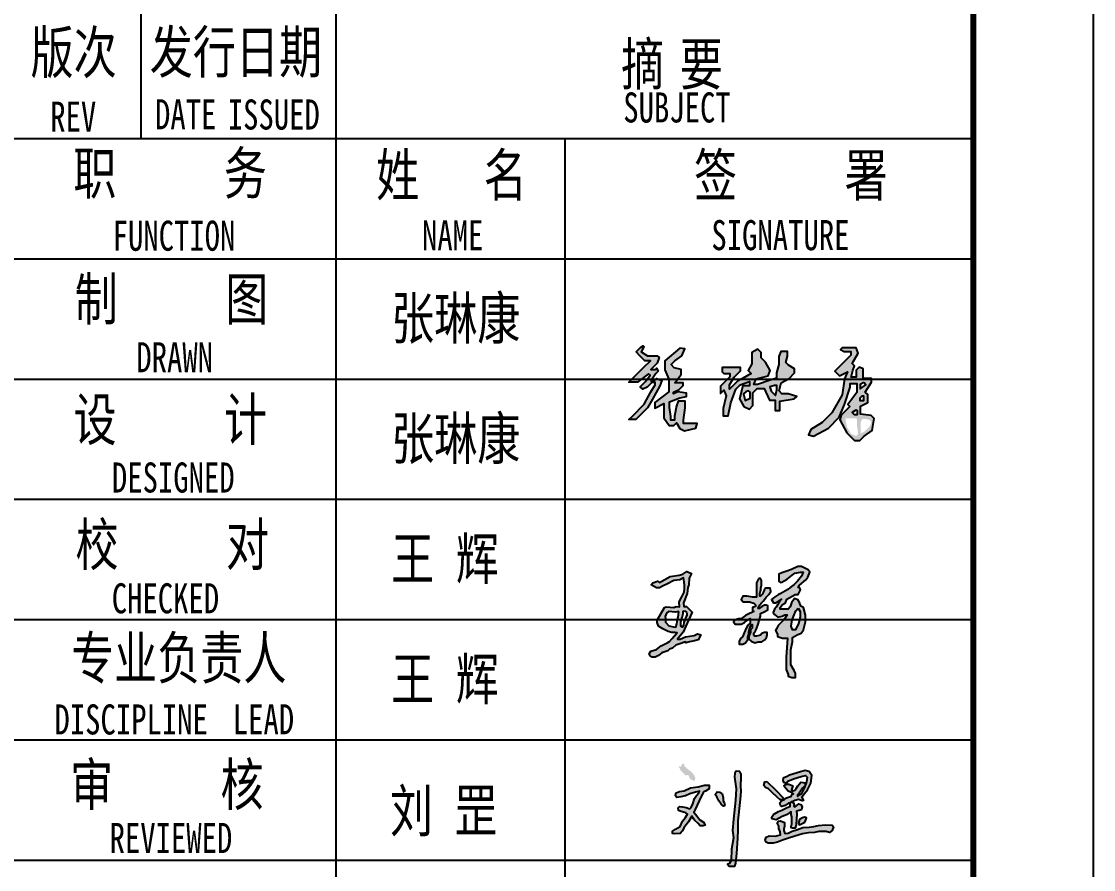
# Model space of a CAD drawing. Extents: x -534 to 560, y 572 to 1344.
# Drawn here: x 443.7 to 559.6, y 766 to 857.7 of the extents above; entities that cross this region are included whole.
import ezdxf

# ---------------------------------------------------------------- set-up
doc = ezdxf.new("R2010")
doc.units = 0
doc.header["$LTSCALE"] = 1000
doc.layers.get('0').update_dxf_attribs({"linetype": 'CONTINUOUS'})
doc.layers.add('TK', color=7, linetype='CONTINUOUS')
doc.layers.add('外轮廓线', color=2, linetype='CONTINUOUS')
doc.styles.add('-宋体', font='', dxfattribs={"width": 0.75})
doc.styles.get('-宋体').set_extended_font_data('SimSun')

# ---------------------------------------------------------------- blocks, each defined once
blk = doc.blocks.new('BFGGFHBDRSGS')
for points in [[(381803.1, -196557), (381811.5, -196548.7), (381855.5, -196504.6), (381871.8, -196459.6), (381856.2, -196444), (381775.5, -196444), (381723.1, -196410.9), (381743, -196376.4), (381748.7, -196370.7), (381739.7, -196361.6), (381718.3, -196374.1), (381680.1, -196412.3), (381713.5, -196445.8), (381753.8, -196486), (381799.3, -196486), (381745.9, -196539.4), (381665.4, -196620), (381621, -196664.3), (381649.8, -196664.3), (381690.9, -196664.3), (381783.2, -196593.8), (381797.9, -196604.5), (381758.4, -196658.9), (381715.4, -196701.8), (381736, -196722.4), (381771.9, -196704.4), (381809.9, -196666.4), (381837.8, -196666.4), (381837.8, -196686.3), (381802.8, -196744.4), (381748.1, -196847.5), (381650.2, -196945.4), (381621, -196974.6), (381678.4, -196974.6), (381774.9, -196878.1), (381816.9, -196805.2), (381877.3, -196693.4), (381894.8, -196650.7), (381850, -196632.6), (381835.6, -196647), (381805.6, -196658.2), (381805.6, -196650.7), (381823, -196623.8), (381844.8, -196590.7), (381863.5, -196572), (381850.9, -196547.3), (381841.1, -196557)], [(382055.7, -196599), (382055.7, -196558.6), (381997.5, -196542.9), (381971.4, -196516.8), (382003.4, -196484.7), (382060.6, -196443.4), (382084.8, -196386.2), (382045, -196379.3), (381919.9, -196486.6), (381919.9, -196561.4), (381951.5, -196639.2), (381951.5, -196742.6), (381835.3, -196831.2), (381835.3, -196879.5), (381911, -196840.1), (381911, -196959.6), (381956.1, -197022.6), (381994.7, -197022.6), (382015.4, -197001.9), (382042.8, -197048.3), (382083.3, -197067.9), (382176.8, -197046.2), (382188.8, -197007.9), (382118.9, -197007.9), (382073.5, -197007.9), (382073.5, -196978.3), (382088.2, -196877.8), (382088.2, -196821.7), (382031.2, -196821.7), (382017.4, -196859.1), (382000.5, -196946.7), (382000.5, -196979.2), (381968, -196979.2), (381968, -196947.8), (381957.3, -196872.9), (381957.3, -196825.6), (382043.8, -196793.2), (382100.2, -196781.3), (382100.2, -196753.7), (382026.3, -196742.9), (381991.7, -196761.6), (381991.7, -196745.8), (382038.9, -196723.3), (382071, -196691.2), (382071, -196668), (382028.1, -196668), (382002.4, -196668)], [(382071, -196691.2), (382071, -196668), (382028.1, -196668), (382002.4, -196668), (382055.7, -196599), (382055.7, -196558.6), (381997.5, -196542.9), (381971.4, -196516.8), (382003.4, -196484.7), (382060.6, -196443.4), (382084.8, -196386.2), (382045, -196379.3), (381919.9, -196486.6), (381919.9, -196561.4), (381951.5, -196639.2), (381951.5, -196742.6), (381911.9, -196772.7), (382100.2, -196772.7), (382100.2, -196753.7), (382026.3, -196742.9), (381991.7, -196761.6), (381991.7, -196745.8), (382038.9, -196723.3)], [(382088.2, -196877.8), (382088.2, -196821.7), (382031.2, -196821.7), (382017.4, -196859.1), (382000.5, -196946.7), (382000.5, -196979.2), (381968, -196979.2), (381968, -196947.8), (381957.3, -196872.9), (381957.3, -196825.6), (382043.8, -196793.2), (382100.2, -196781.3), (382100.2, -196772.7), (381911.9, -196772.7), (381835.3, -196831.2), (381835.3, -196879.5), (381911, -196840.1), (381911, -196959.6), (381956.1, -197022.6), (381994.7, -197022.6), (382015.4, -197001.9), (382042.8, -197048.3), (382083.3, -197067.9), (382176.8, -197046.2), (382188.8, -197007.9), (382118.9, -197007.9), (382073.5, -197007.9), (382073.5, -196978.3)]]:
    blk.add_hatch(color=1).paths.add_polyline_path(points)
h = blk.add_hatch(color=1)
h.paths.add_polyline_path([(382643.5, -196511.7), (382612.9, -196567.1), (382637.9, -196592.1), (382584.1, -196621.2), (382524.3, -196654.4), (382457.8, -196720.9), (382457.8, -196686.3), (382495.2, -196622.5), (382549.2, -196568.5), (382549.2, -196540.8), (382486.9, -196540.8), (382395.5, -196540.8), (382395.5, -196576.8), (382410.5, -196592.1), (382460.5, -196592.1), (382460.5, -196618.3), (382382.2, -196696.7), (382382.2, -196740.2), (382382.2, -196756.9), (382409.5, -196729.5), (382428.6, -196776.3), (382405, -196882.9), (382405, -196943.9), (382445.2, -196943.9), (382467.6, -196835.8), (382510.5, -196720.9), (382546.4, -196685), (382622.7, -196657.2), (382622.7, -196694.5), (382567.2, -196694.5), (382540.8, -196801.2), (382577, -196866.3), (382622.7, -196887.1), (382651.8, -196857.9), (382651.8, -196751.4), (382686.4, -196716.7), (382744.7, -196716.7), (382790.4, -196813.7), (382837.6, -196813.7), (382837.6, -196898.2), (382876.5, -196898.2), (382876.5, -196820.5), (382995.4, -196802.6), (383015.5, -196782.5), (382945.8, -196759.7), (382891.5, -196759.7), (382868.7, -196736.8), (382886, -196669.7), (382952.5, -196632.3), (382998.2, -196586.6), (382998.2, -196552), (382947, -196521.4), (382924.2, -196498.6), (382940.3, -196448), (382940.3, -196409.3), (382883.2, -196409.3), (382867.9, -196449.4), (382867.9, -196517.2), (382848.6, -196585.1), (382848.6, -196629.5), (382795.9, -196647.4), (382690.7, -196683.5), (382660.1, -196683.5), (382678.2, -196636.4), (382778.1, -196610), (382795.9, -196565.8), (382757.3, -196497.9), (382719.9, -196460.5), (382719.9, -196416.1), (382693.5, -196389.8), (382643.5, -196416.1)])
h.paths.add_polyline_path([(382615.5, -196734.1), (382627.6, -196746.2), (382627.6, -196797.4), (382588, -196814.5), (382573.2, -196761.2), (382594.2, -196740.2)], flags=16)
h.paths.add_polyline_path([(382791.6, -196701.9), (382830.5, -196691.2), (382851.7, -196691.2), (382851.7, -196727.2), (382838.6, -196773.1), (382803.2, -196737.7)], flags=16)
h = blk.add_hatch(color=1)
h.paths.add_polyline_path([(383477.6, -196508.3), (383525.4, -196421.9), (383510.4, -196377.9), (383469.6, -196377.9), (383393.3, -196377.9), (383378.9, -196392.3), (383409.2, -196408.8), (383464.4, -196408.8), (383464.4, -196439.4), (383379.5, -196524.3), (383332.9, -196570.9), (383371.8, -196609.8), (383436.8, -196577), (383412.3, -196636.7), (383392.4, -196768.2), (383308.4, -196918.2), (383227.2, -196999.3), (383133.6, -197057.5), (383114.6, -197101.9), (383155.4, -197113.6), (383279.9, -197045), (383369.9, -196955), (383411.7, -196849.9), (383460.1, -196705.3), (383460.1, -196673.1), (383516.8, -196673.1), (383516.8, -196749.2), (383440.8, -196848.9), (383458, -196866), (383386.1, -196937.9), (383373.1, -196977.6), (383432.2, -197084.8), (383495.5, -197148), (383522.4, -197148), (383541.7, -197148), (383576, -197113.7), (383642.5, -197064.3), (383659.7, -196964.7), (383634.4, -196939.4), (383544.7, -196928.1), (383544.7, -196861.8), (383607, -196832.8), (383607, -196766.3), (383586.1, -196745.5), (383637, -196663.3), (383637, -196632.2), (383592.9, -196632.2), (383567.1, -196632.2), (383567.1, -196552.8), (383534, -196538.9), (383509.8, -196563.1), (383509.8, -196622.6), (383467.5, -196622.6), (383483.4, -196566.8), (383497.5, -196528.2), (383487.8, -196518.5)])
h.paths.add_polyline_path([(383544.4, -196681.7), (383572.9, -196665.8), (383589.5, -196685.4), (383544.4, -196717.6)], flags=16)
h.paths.add_polyline_path([(383558.5, -196780.7), (383575.1, -196780.7), (383575.1, -196815.3), (383541.7, -196815.3), (383541.7, -196797.5)], flags=16)
h.paths.add_polyline_path([(383508.2, -196895.5), (383521.4, -196901.3), (383521.4, -196932.9), (383493.4, -196932.9), (383475.4, -196914.9)], flags=16)
h.paths.add_polyline_path([(383512.2, -196964.5), (383517.8, -196984), (383517.8, -197028.1), (383526.8, -197095.1), (383510.7, -197111.2), (383467.5, -197093.5), (383431.6, -197032.2), (383420.9, -196964.5)], flags=16)
h.paths.add_polyline_path([(383560.7, -196970.3), (383583, -196969.1), (383618.4, -196975.3), (383635.8, -196992.7), (383623, -197031.8), (383583, -197071.7), (383548.4, -197090), (383548.4, -197039.3), (383548.4, -196996.3)], flags=16)
at = {"layer": 'TK', "lineweight": 25}
h = blk.add_hatch(color=4, dxfattribs=at)
h.paths.add_polyline_path([(381820.3, -198332.3), (381859.1, -198318.1), (381875.9, -198328.4), (381963.8, -198279.3), (382037.6, -198268.9), (382068.6, -198259.9), (382100.9, -198237.9), (382141, -198253.4), (382120.3, -198293.5), (382119, -198349.1), (382111.3, -198371), (382106.1, -198420.1), (382075.1, -198497.7), (382077.7, -198527.4), (382099.6, -198530), (382146.2, -198575.2), (382106.1, -198667), (382071.2, -198743.2), (382025.9, -198801.4), (382046.6, -198800.1), (382090.6, -198780.7), (382128.1, -198776.8), (382164.3, -198770.4), (382191.5, -198754.9), (382217.3, -198765.2), (382195.6, -198806.3), (382167, -198813.4), (382125.3, -198821.6), (382094.7, -198831.8), (382091.7, -198822.6), (382036.8, -198842.1), (382009.4, -198850.7), (381982, -198875.2), (381957.6, -198883.8), (381943.2, -198896.7), (381894.2, -198914), (381865.4, -198937), (381838.1, -198950), (381813.6, -198950), (381796.3, -198939.9), (381787.7, -198921.2), (381803.5, -198901.1), (381851, -198885.2), (381888.5, -198855), (381910.1, -198845), (381944.6, -198829.1), (381957.6, -198819.1), (381979.2, -198796), (382016.6, -198754.3), (382023.1, -198747), (382005.5, -198743.8), (381977.2, -198743.8), (381947.9, -198736.7), (381902.5, -198715.5), (381867.1, -198692.3), (381855, -198661), (381855, -198641.9), (381916.6, -198537.9), (381929.7, -198530.9), (381993.4, -198535.9), (382013.6, -198529.8), (382041.8, -198531.9), (382039.3, -198489.2), (382059.9, -198448), (382079.2, -198409.5), (382082.6, -198380), (382082.6, -198349.5), (382076.9, -198306.4), (382074.6, -198291.7), (382045.1, -198306.4), (381993, -198312.1), (381940.8, -198340.4), (381898.9, -198359.7), (381875.1, -198373.3), (381849, -198373.3), (381805.9, -198348.3)])
h.paths.add_polyline_path([(382035.7, -198569.1), (382006.9, -198575), (381950.3, -198571), (381933.4, -198583), (381921.5, -198611.8), (381924.5, -198630.6), (381923.5, -198660.4), (381953.3, -198689.2), (381991, -198697.1), (382011.9, -198701.1), (382017.9, -198672.3), (382023.8, -198640.5), (382033.8, -198596.9)], flags=16)
h.paths.add_polyline_path([(382072.5, -198566.1), (382087.4, -198567.1), (382100.3, -198575), (382102.3, -198586.9), (382103.3, -198604.8), (382094.4, -198617.7), (382085.4, -198638.6), (382078.5, -198658.4), (382075.5, -198687.2), (382067.5, -198700.1), (382051.6, -198693.2), (382053.6, -198656.4), (382062.6, -198620.7), (382071.5, -198585.9)], flags=16)
at = {"layer": 'TK'}
h = blk.add_hatch(color=4, dxfattribs=at)
h.paths.add_polyline_path([(383027.2, -198542.2), (383044.5, -198569.2), (383044.5, -198616.6), (383031.5, -198670.6), (383005.6, -198722.3), (382980.8, -198722.3), (382968.9, -198692.1), (382977.6, -198639.3), (382995.9, -198599.4), (383007.8, -198564.9)], flags=16)
h.paths.add_polyline_path([(382885.8, -198328.5), (382935.4, -198302.6), (382978.6, -198268.1), (382999.1, -198250.9), (383046.6, -198242.2), (383068.2, -198242.2), (383055.2, -198277.8), (383021.8, -198318.8), (382993.7, -198344.7), (382960.3, -198370.6), (382941.9, -198387.8), (382884.7, -198420.2), (382864.2, -198428.8), (382829.7, -198450.4), (382805.9, -198471.9), (382823.2, -198498.9), (382845.8, -198498.9), (382887.9, -198468.7), (382877.1, -198476.4), (382863.1, -198502.1), (382857.8, -198511.9), (382843.7, -198534.5), (382829.7, -198550.6), (382819.9, -198577.6), (382829.7, -198595.9), (382859.9, -198618.6), (382895.5, -198608.9), (382917.1, -198597), (382937.6, -198597), (382918.2, -198629.4), (382902, -198644.5), (382883.6, -198664.9), (382862, -198687.6), (382849.1, -198710.2), (382838.3, -198727.5), (382856.6, -198758.8), (382856.6, -198778.2), (382897.7, -198791.1), (382938.7, -198791.1), (382929, -198949.9), (382929, -198994.5), (382929, -199051.7), (382944.1, -199093.8), (382944.1, -199106.7), (382975.4, -199119.6), (383004.5, -199119.6), (383004.5, -199085.1), (382995.9, -199060.3), (382966.7, -199012.9), (382966.7, -198978.4), (382966.7, -198941.7), (382966.7, -198890), (382979.7, -198823.1), (382979.7, -198785.4), (383019.6, -198764.9), (383053.1, -198749.8), (383072.5, -198723.9), (383087.6, -198655.6), (383087.6, -198599.6), (383072.5, -198538.1), (383048.8, -198525.2), (383039.1, -198496.1), (383026.1, -198472.3), (382998, -198461.5), (382972.1, -198498.2), (382962.4, -198530.6), (382944.1, -198551), (382879.3, -198551), (382879.3, -198538.1), (382896.6, -198512.2), (382922.5, -198497.1), (382933.3, -198466.9), (383003.4, -198429.2), (383028.3, -198429.2), (383047.7, -198389), (383039.1, -198371.7), (383028.3, -198371.7), (383040.2, -198351.3), (383090.9, -198306), (383107.1, -198285.5), (383124.4, -198243.4), (383110.3, -198224), (383055.3, -198194.9), (383025.1, -198194.9), (382972.2, -198221.9), (382924.7, -198239.1), (382892.3, -198248.8), (382866.4, -198260.7), (382866.4, -198271.5), (382866.4, -198300.6), (382866.4, -198316.8)])
h.paths.add_polyline_path([(382697.2, -198298.1), (382680.6, -198331.2), (382680.6, -198381.7), (382680.6, -198443.5), (382680.6, -198450.4), (382648.4, -198450.4), (382604.8, -198442.6), (382592.6, -198442.6), (382568.2, -198442.6), (382552.6, -198469.6), (382570.9, -198489.6), (382622.3, -198489.6), (382658.8, -198500.9), (382671.9, -198514), (382671.9, -198529.6), (382648.4, -198538.3), (382648.4, -198562.7), (382658.8, -198569.7), (382606.6, -198595.8), (382589.2, -198604.5), (382567.4, -198621), (382550.8, -198632.3), (382532.5, -198632.3), (382499.4, -198641.9), (382489, -198655.8), (382502.9, -198675), (382555.2, -198675), (382581.3, -198662.8), (382604.8, -198641.9), (382627.5, -198629.7), (382627.5, -198668), (382609.2, -198682.8), (382597.9, -198703.7), (382586.5, -198727.2), (382565.6, -198780.7), (382549, -198793.8), (382538.6, -198820.8), (382538.6, -198842.5), (382566.5, -198842.5), (382590, -198832.1), (382608.3, -198802.5), (382608.3, -198783.3), (382617, -198759), (382617, -198741.6), (382623.9, -198713.7), (382634.4, -198687.6), (382646.6, -198678), (382646.6, -198690.2), (382646.6, -198707.6), (382630.9, -198721.5), (382630.9, -198743.3), (382618, -198774.4), (382618, -198782.3), (382618, -198799.4), (382636.4, -198817.7), (382668.1, -198829.9), (382694.4, -198821.4), (382706.6, -198821.4), (382724.4, -198821.4), (382751.2, -198806.7), (382764.1, -198787.2), (382769, -198767), (382769, -198744.5), (382761.6, -198744.5), (382743.9, -198744.5), (382724.4, -198753), (382713.4, -198766.4), (382682.2, -198775.6), (382665.7, -198775.6), (382660.2, -198767), (382660.2, -198751.2), (382671.8, -198730.4), (382681, -198713.9), (382694.4, -198676.7), (382702.4, -198645.5), (382714.6, -198608.3), (382714.6, -198588.2), (382744.5, -198573.2), (382776.3, -198555.5), (382776.3, -198524.4), (382761.6, -198518.9), (382747, -198518.9), (382725.6, -198528.7), (382703.6, -198544.6), (382696.3, -198544.6), (382702.4, -198523.2), (382709.1, -198514), (382721.9, -198499.4), (382736.6, -198484.7), (382748.2, -198469.5), (382761.6, -198452.4), (382783, -198428.5), (382800.8, -198402.7), (382795.9, -198377.7), (382790.4, -198377.7), (382770.9, -198377.7), (382755, -198377.7), (382744.6, -198394.1), (382738.5, -198405.7), (382728.7, -198429.6), (382714.6, -198443.6), (382707.9, -198443.6), (382707.9, -198421.6), (382716.5, -198392.9), (382716.5, -198377.1), (382722.6, -198351.4), (382722.6, -198335.5), (382722.6, -198313.6), (382713.4, -198295.9), (382706.7, -198295.9)])
at = {"layer": 'TK', "lineweight": 25}
h = blk.add_hatch(color=4, dxfattribs=at)
h.paths.add_polyline_path([(382553.2, -199950.2), (382553.2, -199924.3), (382544.1, -199900.6), (382512.5, -199898.4), (382501.3, -199914.1), (382497.9, -199947.9), (382513.7, -200043.6), (382508, -200138.2), (382490, -200297), (382482.1, -200391.6), (382490, -200451.8), (382473.1, -200546.4), (382469.7, -200641), (382452.8, -200669.1), (382441.5, -200670.3), (382453.9, -200688.3), (382501.3, -200688.3), (382510.3, -200662.4), (382518.2, -200582.4), (382526.1, -200455.1), (382528.3, -200387.6), (382529.4, -200309.9), (382545.3, -200157.4), (382549.8, -200101.1), (382553.2, -200068.4), (382552.1, -200021.1)])
h.paths.add_polyline_path([(382396.8, -200084.2), (382376.7, -200072.3), (382354.7, -200070.4), (382336.5, -200091.1), (382352.8, -200110.5), (382367.3, -200144.4), (382388, -200171.4), (382406.8, -200188.9), (382416.9, -200180.8), (382411.8, -200159.4), (382405.6, -200145.6), (382403.1, -200118.7)])
h.paths.add_polyline_path([(382197.2, -200027.3), (382132.6, -200037.9), (382079.7, -200061.4), (382042.1, -200066.1), (382013.9, -200077.8), (382010.9, -200084.3), (382008.8, -200102.8), (382020.4, -200116), (382052.5, -200110.8), (382090.4, -200102.8), (382126.1, -200085.3), (382174.9, -200071.5), (382207.7, -200063.5), (382201.8, -200079.5), (382182.1, -200100.9), (382166.8, -200126.4), (382151.5, -200170), (382137, -200201.3), (382126.8, -200211.5), (382096.9, -200199.8), (382067, -200193.3), (382042.3, -200191.8), (382030.6, -200204.2), (382032.1, -200224.6), (382055.4, -200233.3), (382094, -200244.2), (382107.8, -200256.6), (382089.6, -200287.2), (382064.9, -200314.8), (382045.6, -200357.3), (382008.8, -200381), (381984, -200397), (381981.8, -200416), (382002.9, -200419.6), (382048.1, -200417.4), (382066.3, -200394.1), (382078, -200367.9), (382115.2, -200319.8), (382143.6, -200273.2), (382158.9, -200295), (382168.3, -200308.1), (382193.1, -200329.9), (382213.5, -200352.5), (382237.5, -200352.5), (382255, -200347.4), (382241.2, -200321.2), (382210.6, -200303.6), (382185.1, -200270.1), (382161, -200239.5), (382172.7, -200217), (382205.5, -200145.7), (382230.2, -200093.3), (382244.2, -200066.1), (382258.3, -200063.7), (382289, -200044.3), (382287.4, -200015.6), (382250.1, -200015.6)])
h.paths.add_polyline_path([(382095, -199867.7), (382080.9, -199856), (382080.9, -199840.7), (382065.7, -199833.4), (382052.7, -199860.7), (382035.1, -199857.1), (382049.2, -199890), (382075, -199917), (382089.1, -199932.3), (382115, -199929.9), (382130.2, -199965.1), (382164.3, -199980.4), (382173.7, -199954.6), (382162, -199928.7), (382142, -199906.4), (382113.8, -199884.1)])
blk.add_hatch(color=4, dxfattribs=at).paths.add_polyline_path([(383034.9, -200080.8), (383054, -200055), (383062.9, -200040.7), (383086.2, -200018.4), (383085.4, -199995.7), (383070.4, -199992.3), (383049.9, -199990.2), (383037.8, -200003.4), (383026, -200019.7), (383010.4, -200041.5), (382998.8, -200056.5), (382987.2, -200061.2), (382973.5, -200056.5), (382978.3, -200036), (382982.4, -200019), (382965.4, -200012.2), (382949.7, -200006.7), (382934, -200006.1), (382916.9, -200012.9), (382907.4, -200020.4), (382924.4, -200041.5), (382943.5, -200064.6), (382964.7, -200072.8), (382978.3, -200076.9), (382987.9, -200087.1), (382978.3, -200088.5), (382970.1, -200107.6), (382954.4, -200111.7), (382929.9, -200119.8), (382910.8, -200136), (382893.7, -200136), (382887.6, -200150.5), (382876, -200160.7), (382881.5, -200182.5), (382893.1, -200190.7), (382921, -200183.2), (382946.9, -200164.1), (382961.3, -200160.7), (382961.9, -200174.3), (382961.3, -200190.7), (382954.4, -200192.7), (382926.5, -200206.3), (382891.7, -200221.3), (382865.1, -200232.9), (382831.7, -200252), (382822.9, -200258.1), (382806.5, -200282.6), (382812.6, -200295.6), (382845.4, -200303.8), (382868.5, -200289.5), (382894.4, -200275.2), (382931.9, -200261.5), (382958.5, -200241.1), (382968.8, -200237), (382970.1, -200258.1), (382974.2, -200277.9), (382976.3, -200308.5), (382974.2, -200335.1), (382970.1, -200358.3), (382970.1, -200369.2), (382981.7, -200372.6), (383001.5, -200371.9), (383010.4, -200343.3), (383015.1, -200296.3), (383017.9, -200256.1), (383014.2, -200230.3), (383026.2, -200228.2), (383056.4, -200219.2), (383060.7, -200194.1), (383050.1, -200175.4), (383030, -200170.3), (383019.4, -200181.3), (383001.9, -200193.3), (382992.5, -200189), (382994.2, -200177.1), (382987.8, -200162.2), (382969.1, -200153.2), (382978, -200152.4), (383000.6, -200142.2), (383030, -200132.4), (383060.7, -200145.1), (383073.1, -200142.2), (383060.9, -200122.1), (383055.4, -200108.1), (383060.8, -200108.4), (383080.3, -200083.4), (383106.6, -200053.7), (383132.2, -199996.9), (383142.6, -199935.2), (383119.1, -199899.9), (383085.8, -199891.6), (383046.3, -199904.1), (382954.8, -199930.4), (382935.4, -199943.5), (382904.2, -199956.7), (382901.4, -199974.7), (382905.6, -199989.2), (382922.2, -199994.8), (382936.8, -199990.6), (382943, -199981.6), (382990.1, -199960.9), (383051.8, -199942.8), (383088.6, -199933.8), (383101.7, -199948.4), (383096.2, -199987.9), (383080.9, -200034.3), (383052.2, -200090.6), (383021.7, -200106.3), (383022.7, -200094.5)])
h = blk.add_hatch(color=4, dxfattribs=at)
h.paths.add_polyline_path([(382853.2, -200114.9), (382876.9, -200135.2), (382889.6, -200137.4), (382902.8, -200133), (382903, -200119.4), (382840.9, -200057.4), (382767.6, -199984.1), (382750.9, -199987.9), (382741.5, -200016.5), (382755.3, -200033), (382780.6, -200045.1), (382807.6, -200071.4)])
h.paths.add_polyline_path([(383037.7, -200299.4), (383030.8, -200330.3), (383039.4, -200344.9), (383082.4, -200322.6), (383091.8, -200302.8), (383096.1, -200285.7), (383079.8, -200280.5), (383064.3, -200287.4)])
h.paths.add_polyline_path([(382882.3, -200428.1), (382835.9, -200437.5), (382787.8, -200435.8), (382761.2, -200446.1), (382753.4, -200471), (382761.2, -200488.2), (382778.3, -200495.9), (382820.4, -200495.9), (382855.6, -200487.3), (382896.9, -200471.9), (382939.8, -200457.3), (382999.1, -200437.5), (383065.2, -200419.5), (383113.3, -200410.9), (383164, -200406.7), (383200.9, -200400.6), (383227.5, -200399.8), (383259.3, -200399.8), (383289.4, -200407.5), (383310.8, -200391.2), (383322.8, -200360.3), (383310.8, -200345.7), (383254.1, -200344), (383196.6, -200350), (383157.1, -200356.9), (383119.3, -200364.6), (383065.4, -200367.7), (383023.1, -200381.8), (382976.7, -200397.2), (382945, -200412.7), (382920, -200416.9), (382913.2, -200408.4), (382908, -200392.1), (382908, -200380.1), (382913.2, -200356), (382913.2, -200337.1), (382913.2, -200324.3), (382880.5, -200310.5), (382863.4, -200313.1), (382853.9, -200326.8), (382866.8, -200354.3), (382866.8, -200374.9), (382878, -200401.5)])
for points in [[(381743, -196376.4), (381723.1, -196410.9), (381775.5, -196444), (381856.2, -196444), (381871.8, -196459.6), (381855.5, -196504.6), (381811.5, -196548.7), (381803.1, -196557), (381841.1, -196557), (381850.9, -196547.3), (381863.5, -196572), (381844.8, -196590.7), (381823, -196623.8), (381805.6, -196650.7), (381805.6, -196658.2), (381835.6, -196647), (381850, -196632.6), (381894.8, -196650.7), (381877.3, -196693.4), (381816.9, -196805.2), (381774.9, -196878.1), (381678.4, -196974.6), (381621, -196974.6), (381650.2, -196945.4), (381748.1, -196847.5), (381802.8, -196744.4), (381837.8, -196686.3), (381837.8, -196666.4), (381809.9, -196666.4), (381771.9, -196704.4), (381736, -196722.4), (381715.4, -196701.8), (381758.4, -196658.9), (381797.9, -196604.5), (381783.2, -196593.8), (381690.9, -196664.3), (381649.8, -196664.3), (381621, -196664.3), (381665.4, -196620), (381745.9, -196539.4), (381799.3, -196486), (381753.8, -196486), (381713.5, -196445.8), (381680.1, -196412.3), (381718.3, -196374.1), (381739.7, -196361.6), (381748.7, -196370.7), (381743, -196376.4)], [(382045, -196379.3), (381919.9, -196486.6), (381919.9, -196561.4), (381951.5, -196639.2), (381951.5, -196742.6), (381835.3, -196831.2), (381835.3, -196879.5), (381911, -196840.1), (381911, -196959.6), (381956.1, -197022.6), (381994.7, -197022.6), (382015.4, -197001.9), (382042.8, -197048.3), (382083.3, -197067.9), (382176.8, -197046.2), (382188.8, -197007.9), (382118.9, -197007.9), (382073.5, -197007.9), (382073.5, -196978.3), (382088.2, -196877.8), (382088.2, -196821.7), (382031.2, -196821.7), (382017.4, -196859.1), (382000.5, -196946.7), (382000.5, -196979.2), (381968, -196979.2), (381968, -196947.8), (381957.3, -196872.9), (381957.3, -196825.6), (382043.8, -196793.2), (382100.2, -196781.3), (382100.2, -196753.7), (382026.3, -196742.9), (381991.7, -196761.6), (381991.7, -196745.8), (382038.9, -196723.3), (382071, -196691.2), (382071, -196668), (382028.1, -196668), (382002.4, -196668), (382055.7, -196599), (382055.7, -196558.6), (381997.5, -196542.9), (381971.4, -196516.8), (382003.4, -196484.7), (382060.6, -196443.4), (382084.8, -196386.2), (382045, -196379.3)], [(382410.5, -196592.1), (382460.5, -196592.1), (382460.5, -196592.1), (382460.5, -196618.3), (382382.2, -196696.7), (382382.2, -196740.2), (382382.2, -196756.9), (382409.5, -196729.5), (382428.6, -196776.3), (382405, -196882.9), (382405, -196943.9), (382445.2, -196943.9), (382467.6, -196835.8), (382510.5, -196720.9), (382546.4, -196685), (382622.7, -196657.2), (382622.7, -196694.5), (382567.2, -196694.5), (382540.8, -196801.2), (382577, -196866.3), (382622.7, -196887.1), (382651.8, -196857.9), (382651.8, -196751.4), (382686.4, -196716.7), (382744.7, -196716.7), (382744.7, -196716.7), (382790.4, -196813.7), (382837.6, -196813.7), (382837.6, -196898.2), (382876.5, -196898.2), (382876.5, -196820.5), (382995.4, -196802.6), (383015.5, -196782.5), (382945.8, -196759.7), (382891.5, -196759.7), (382868.7, -196736.8), (382886, -196669.7), (382952.5, -196632.3), (382998.2, -196586.6), (382998.2, -196552), (382947, -196521.4), (382924.2, -196498.6), (382940.3, -196448), (382940.3, -196409.3), (382883.2, -196409.3), (382867.9, -196449.4), (382867.9, -196517.2), (382848.6, -196585.1), (382848.6, -196629.5), (382795.9, -196647.4), (382690.7, -196683.5), (382660.1, -196683.5), (382678.2, -196636.4), (382778.1, -196610), (382795.9, -196565.8), (382757.3, -196497.9), (382719.9, -196460.5), (382719.9, -196416.1), (382693.5, -196389.8), (382643.5, -196416.1), (382643.5, -196511.7), (382612.9, -196567.1), (382637.9, -196592.1), (382584.1, -196621.2), (382524.3, -196654.4), (382457.8, -196720.9), (382457.8, -196686.3), (382495.2, -196622.5), (382549.2, -196568.5), (382549.2, -196540.8), (382486.9, -196540.8), (382395.5, -196540.8), (382395.5, -196576.8), (382410.5, -196592.1)], [(383409.2, -196408.8), (383464.4, -196408.8), (383464.4, -196439.4), (383379.5, -196524.3), (383332.9, -196570.9), (383371.8, -196609.8), (383436.8, -196577), (383412.3, -196636.7), (383392.4, -196768.2), (383308.4, -196918.2), (383227.2, -196999.3), (383133.6, -197057.5), (383114.6, -197101.9), (383155.4, -197113.6), (383279.9, -197045), (383369.9, -196955), (383411.7, -196849.9), (383460.1, -196705.3), (383460.1, -196673.1), (383516.8, -196673.1), (383516.8, -196749.2), (383440.8, -196848.9), (383458, -196866), (383386.1, -196937.9), (383373.1, -196977.6), (383432.2, -197084.8), (383495.5, -197148), (383522.4, -197148), (383541.7, -197148), (383576, -197113.7), (383642.5, -197064.3), (383659.7, -196964.7), (383634.4, -196939.4), (383544.7, -196928.1), (383544.7, -196861.8), (383607, -196832.8), (383607, -196766.3), (383586.1, -196745.5), (383637, -196663.3), (383637, -196632.2), (383592.9, -196632.2), (383567.1, -196632.2), (383567.1, -196552.8), (383534, -196538.9), (383509.8, -196563.1), (383509.8, -196622.6), (383467.5, -196622.6), (383483.4, -196566.8), (383497.5, -196528.2), (383487.8, -196518.5), (383477.6, -196508.3), (383525.4, -196421.9), (383510.4, -196377.9), (383469.6, -196377.9), (383393.3, -196377.9), (383378.9, -196392.3), (383409.2, -196408.8)], [(382830.5, -196691.2), (382791.6, -196701.9), (382803.2, -196737.7), (382838.6, -196773.1), (382851.7, -196727.2), (382851.7, -196691.2), (382830.5, -196691.2)], [(383572.9, -196665.8), (383544.4, -196681.7), (383544.4, -196717.6), (383589.5, -196685.4), (383572.9, -196665.8)], [(382594.2, -196740.2), (382573.2, -196761.2), (382588, -196814.5), (382627.6, -196797.4), (382627.6, -196746.2), (382615.5, -196734.1), (382594.2, -196740.2)], [(383558.5, -196780.7), (383541.7, -196797.5), (383541.7, -196815.3), (383575.1, -196815.3), (383575.1, -196780.7), (383558.5, -196780.7)], [(383508.2, -196895.5), (383475.4, -196914.9), (383493.4, -196932.9), (383521.4, -196932.9), (383521.4, -196901.3), (383508.2, -196895.5)]]:
    blk.add_lwpolyline(points)
at = {"layer": 'TK'}
for p, q in [((385484, -215637.5), (385484, -156237.5)), ((377565.3, -194637.1), (377565.3, -191637.1)), ((379184, -191637.1), (379184, -203637.1)), ((376484, -194637.1), (384484, -194637.1)), ((381088.4, -194637.1), (381088.4, -203666.5)), ((376484, -195637.1), (384484, -195637.1)), ((376484, -196637.1), (384484, -196637.1)), ((376484, -197637.1), (384484, -197637.1)), ((376484, -198637.1), (384484, -198637.1)), ((376484, -199637.1), (384484, -199637.1)), ((376484, -200637.1), (384484, -200637.1))]:
    blk.add_line(p, q, dxfattribs=at)
at = {"layer": 'TK', "const_width": 50}
for points in [[(303884, -214637.5), (384484, -214637.5), (384484, -157237.5), (303884, -157237.5)], [(376484, -157237.5), (384484, -157237.5), (384484, -214637.1), (376484, -214637.1)]]:
    blk.add_lwpolyline(points, close=True, dxfattribs=at)
at = {"layer": 'TK', "color": 4, "lineweight": 25}
for points in [[(381820.3, -198332.3), (381859.1, -198318.1), (381875.9, -198328.4), (381963.8, -198279.3), (382037.6, -198268.9), (382068.6, -198259.9), (382100.9, -198237.9), (382141, -198253.4), (382120.3, -198293.5), (382119, -198349.1), (382111.3, -198371), (382106.1, -198420.1), (382075.1, -198497.7), (382077.7, -198527.4), (382099.6, -198530), (382146.2, -198575.2), (382106.1, -198667), (382071.2, -198743.2), (382071.2, -198743.2), (382025.9, -198801.4), (382046.6, -198800.1), (382090.6, -198780.7), (382128.1, -198776.8), (382164.3, -198770.4), (382191.5, -198754.9), (382217.3, -198765.2), (382195.6, -198806.3), (382167, -198813.4), (382125.3, -198821.6), (382094.7, -198831.8), (382091.7, -198822.6), (382036.8, -198842.1), (382009.4, -198850.7), (381982, -198875.2), (381957.6, -198883.8), (381943.2, -198896.7), (381894.2, -198914), (381865.4, -198937), (381838.1, -198950), (381813.6, -198950), (381796.3, -198939.9), (381787.7, -198921.2), (381803.5, -198901.1), (381851, -198885.2), (381888.5, -198855), (381910.1, -198845), (381944.6, -198829.1), (381957.6, -198819.1), (381979.2, -198796), (382016.6, -198754.3), (382023.1, -198747), (382005.5, -198743.8), (381977.2, -198743.8), (381947.9, -198736.7), (381902.5, -198715.5), (381867.1, -198692.3), (381855, -198661), (381855, -198641.9), (381916.6, -198537.9), (381929.7, -198530.9), (381993.4, -198535.9), (382013.6, -198529.8), (382041.8, -198531.9), (382039.3, -198489.2), (382059.9, -198448), (382079.2, -198409.5), (382082.6, -198380), (382082.6, -198349.5), (382076.9, -198306.4), (382076.9, -198306.4), (382074.6, -198291.7), (382045.1, -198306.4), (381993, -198312.1), (381940.8, -198340.4), (381898.9, -198359.7), (381875.1, -198373.3), (381849, -198373.3), (381805.9, -198348.3), (381820.3, -198332.3)], [(382035.7, -198569.1), (382006.9, -198575), (381950.3, -198571), (381933.4, -198583), (381921.5, -198611.8), (381924.5, -198630.6), (381923.5, -198660.4), (381953.3, -198689.2), (381991, -198697.1), (382011.9, -198701.1), (382017.9, -198672.3), (382023.8, -198640.5), (382033.8, -198596.9), (382035.7, -198569.1)], [(382072.5, -198566.1), (382087.4, -198567.1), (382100.3, -198575), (382102.3, -198586.9), (382103.3, -198604.8), (382094.4, -198617.7), (382085.4, -198638.6), (382078.5, -198658.4), (382075.5, -198687.2), (382067.5, -198700.1), (382051.6, -198693.2), (382053.6, -198656.4), (382062.6, -198620.7), (382071.5, -198585.9), (382072.5, -198566.1)], [(382544.1, -199900.6), (382512.5, -199898.4), (382501.3, -199914.1), (382497.9, -199947.9), (382513.7, -200043.6), (382508, -200138.2), (382490, -200297), (382482.1, -200391.6), (382490, -200451.8), (382473.1, -200546.4), (382469.7, -200641), (382452.8, -200669.1), (382441.5, -200670.3), (382453.9, -200688.3), (382501.3, -200688.3), (382510.3, -200662.4), (382518.2, -200582.4), (382526.1, -200455.1), (382528.3, -200387.6), (382529.4, -200309.9), (382545.3, -200157.4), (382549.8, -200101.1), (382553.2, -200068.4), (382552.1, -200021.1), (382553.2, -199950.2), (382553.2, -199924.3), (382544.1, -199900.6)], [(383055.4, -200108.1), (383060.8, -200108.4), (383080.3, -200083.4), (383106.6, -200053.7), (383132.2, -199996.9), (383142.6, -199935.2), (383119.1, -199899.9), (383085.8, -199891.6), (383046.3, -199904.1), (382954.8, -199930.4), (382935.4, -199943.5), (382904.2, -199956.7), (382901.4, -199974.7), (382905.6, -199989.2), (382922.2, -199994.8), (382936.8, -199990.6), (382943, -199981.6)], [(382013.9, -200077.8), (382042.1, -200066.1), (382079.7, -200061.4), (382132.6, -200037.9), (382197.2, -200027.3), (382250.1, -200015.6), (382287.4, -200015.6), (382289, -200044.3), (382258.3, -200063.7), (382244.2, -200066.1)], [(382767.6, -199984.1), (382840.9, -200057.4), (382903, -200119.4), (382902.8, -200133), (382889.6, -200137.4), (382876.9, -200135.2), (382853.2, -200114.9), (382807.6, -200071.4), (382780.6, -200045.1), (382755.3, -200033), (382741.5, -200016.5), (382750.9, -199987.9), (382767.6, -199984.1)], [(383055.4, -200108.1), (383060.9, -200122.1), (383073.1, -200142.2), (383060.7, -200145.1), (383030, -200132.4), (383000.6, -200142.2), (382978, -200152.4), (382969.1, -200153.2), (382987.8, -200162.2), (382994.2, -200177.1), (382992.5, -200189), (383001.9, -200193.3), (383019.4, -200181.3), (383030, -200170.3), (383050.1, -200175.4), (383060.7, -200194.1), (383056.4, -200219.2), (383026.2, -200228.2), (383014.2, -200230.3), (383017.9, -200256.1), (383015.1, -200296.3), (383010.4, -200343.3), (383001.5, -200371.9), (382981.7, -200372.6), (382970.1, -200369.2), (382970.1, -200358.3), (382974.2, -200335.1), (382976.3, -200308.5), (382974.2, -200277.9), (382970.1, -200258.1), (382968.8, -200237), (382958.5, -200241.1), (382931.9, -200261.5), (382894.4, -200275.2), (382868.5, -200289.5), (382845.4, -200303.8), (382812.6, -200295.6), (382806.5, -200282.6), (382822.9, -200258.1), (382831.7, -200252), (382865.1, -200232.9), (382891.7, -200221.3), (382926.5, -200206.3), (382954.4, -200192.7), (382961.3, -200190.7), (382961.9, -200174.3), (382961.3, -200160.7), (382961.3, -200160.7), (382946.9, -200164.1), (382921, -200183.2), (382893.1, -200190.7), (382881.5, -200182.5), (382876, -200160.7), (382887.6, -200150.5), (382893.7, -200136), (382910.8, -200136), (382929.9, -200119.8), (382954.4, -200111.7), (382970.1, -200107.6), (382978.3, -200088.5), (382987.9, -200087.1), (382978.3, -200076.9), (382964.7, -200072.8), (382943.5, -200064.6), (382924.4, -200041.5), (382907.4, -200020.4), (382916.9, -200012.9), (382934, -200006.1), (382949.7, -200006.7), (382965.4, -200012.2), (382982.4, -200019), (382978.3, -200036), (382973.5, -200056.5), (382987.2, -200061.2), (382998.8, -200056.5), (383010.4, -200041.5), (383026, -200019.7), (383037.8, -200003.4), (383049.9, -199990.2), (383070.4, -199992.3), (383085.4, -199995.7), (383086.2, -200018.4), (383062.9, -200040.7), (383054, -200055), (383034.9, -200080.8), (383022.7, -200094.5), (383021.7, -200106.3)], [(382943, -199981.6), (382990.1, -199960.9), (383051.8, -199942.8), (383088.6, -199933.8), (383101.7, -199948.4), (383096.2, -199987.9), (383080.9, -200034.3), (383052.2, -200090.6), (383021.7, -200106.3), (383028.9, -200106.7)], [(382244.2, -200066.1), (382230.2, -200093.3), (382205.5, -200145.7), (382172.7, -200217), (382161, -200239.5), (382185.1, -200270.1), (382210.6, -200303.6), (382241.2, -200321.2), (382255, -200347.4), (382237.5, -200352.5), (382213.5, -200352.5), (382193.1, -200329.9), (382168.3, -200308.1), (382158.9, -200295), (382143.6, -200273.2), (382115.2, -200319.8), (382078, -200367.9), (382066.3, -200394.1), (382048.1, -200417.4), (382002.9, -200419.6), (381981.8, -200416), (381984, -200397), (382008.8, -200381), (382045.6, -200357.3), (382064.9, -200314.8), (382089.6, -200287.2), (382107.8, -200256.6), (382094, -200244.2), (382055.4, -200233.3), (382032.1, -200224.6), (382030.6, -200204.2), (382042.3, -200191.8), (382067, -200193.3), (382096.9, -200199.8), (382126.8, -200211.5), (382137, -200201.3), (382151.5, -200170), (382166.8, -200126.4), (382182.1, -200100.9), (382201.8, -200079.5), (382207.7, -200063.5), (382174.9, -200071.5), (382126.1, -200085.3), (382090.4, -200102.8), (382052.5, -200110.8), (382020.4, -200116), (382008.8, -200102.8), (382010.9, -200084.3), (382013.9, -200077.8)], [(382396.8, -200084.2), (382403.1, -200118.7), (382405.6, -200145.6), (382411.8, -200159.4), (382416.9, -200180.8), (382406.8, -200188.9), (382388, -200171.4), (382367.3, -200144.4), (382352.8, -200110.5), (382336.5, -200091.1), (382354.7, -200070.4), (382376.7, -200072.3), (382396.8, -200084.2)], [(383064.3, -200287.4), (383037.7, -200299.4), (383030.8, -200330.3), (383039.4, -200344.9), (383082.4, -200322.6), (383091.8, -200302.8), (383096.1, -200285.7), (383079.8, -200280.5), (383064.3, -200287.4)], [(382880.5, -200310.5), (382913.2, -200324.3), (382913.2, -200337.1), (382913.2, -200356), (382908, -200380.1), (382908, -200392.1), (382913.2, -200408.4), (382920, -200416.9), (382945, -200412.7), (382976.7, -200397.2), (383023.1, -200381.8), (383065.4, -200367.7), (383119.3, -200364.6), (383157.1, -200356.9), (383196.6, -200350), (383254.1, -200344), (383310.8, -200345.7), (383322.8, -200360.3), (383310.8, -200391.2), (383289.4, -200407.5), (383259.3, -200399.8), (383227.5, -200399.8), (383200.9, -200400.6), (383164, -200406.7), (383113.3, -200410.9), (383065.2, -200419.5), (382999.1, -200437.5), (382939.8, -200457.3), (382896.9, -200471.9), (382855.6, -200487.3), (382820.4, -200495.9), (382778.3, -200495.9), (382761.2, -200488.2), (382753.4, -200471), (382761.2, -200446.1), (382787.8, -200435.8), (382835.9, -200437.5), (382882.3, -200428.1), (382878, -200401.5), (382866.8, -200374.9), (382866.8, -200354.3), (382853.9, -200326.8), (382863.4, -200313.1), (382880.5, -200310.5)]]:
    blk.add_lwpolyline(points, dxfattribs=at)
at = {"layer": 'TK', "color": 4}
for points in [[(382885.8, -198328.5), (382935.4, -198302.6), (382978.6, -198268.1), (382999.1, -198250.9), (383046.6, -198242.2), (383068.2, -198242.2), (383055.2, -198277.8), (383021.8, -198318.8), (382993.7, -198344.7), (382960.3, -198370.6), (382941.9, -198387.8), (382884.7, -198420.2), (382864.2, -198428.8), (382829.7, -198450.4), (382805.9, -198471.9), (382823.2, -198498.9), (382845.8, -198498.9), (382887.9, -198468.7), (382877.1, -198476.4), (382863.1, -198502.1), (382857.8, -198511.9), (382843.7, -198534.5), (382829.7, -198550.6), (382819.9, -198577.6), (382829.7, -198595.9), (382829.7, -198595.9), (382859.9, -198618.6), (382895.5, -198608.9), (382917.1, -198597), (382937.6, -198597), (382918.2, -198629.4), (382902, -198644.5), (382883.6, -198664.9), (382862, -198687.6), (382849.1, -198710.2), (382838.3, -198727.5), (382856.6, -198758.8), (382856.6, -198778.2), (382897.7, -198791.1), (382938.7, -198791.1), (382929, -198949.9), (382929, -198994.5), (382929, -199051.7), (382944.1, -199093.8), (382944.1, -199106.7), (382975.4, -199119.6), (383004.5, -199119.6), (383004.5, -199085.1), (382995.9, -199060.3), (382966.7, -199012.9), (382966.7, -198978.4), (382966.7, -198941.7), (382966.7, -198890), (382979.7, -198823.1), (382979.7, -198785.4), (383019.6, -198764.9), (383053.1, -198749.8), (383072.5, -198723.9), (383087.6, -198655.6), (383087.6, -198599.6), (383072.5, -198538.1), (383048.8, -198525.2), (383039.1, -198496.1), (383026.1, -198472.3), (382998, -198461.5), (382972.1, -198498.2), (382962.4, -198530.6), (382944.1, -198551), (382879.3, -198551), (382879.3, -198538.1), (382896.6, -198512.2), (382922.5, -198497.1), (382933.3, -198466.9), (383003.4, -198429.2), (383028.3, -198429.2), (383047.7, -198389), (383039.1, -198371.7), (383028.3, -198371.7), (383040.2, -198351.3), (383090.9, -198306), (383107.1, -198285.5), (383124.4, -198243.4), (383110.3, -198224), (383055.3, -198194.9), (383025.1, -198194.9), (382972.2, -198221.9), (382924.7, -198239.1), (382892.3, -198248.8), (382866.4, -198260.7), (382866.4, -198271.5), (382866.4, -198300.6), (382866.4, -198316.8), (382885.8, -198328.5)], [(382697.2, -198298.1), (382680.6, -198331.2), (382680.6, -198381.7), (382680.6, -198443.5), (382680.6, -198450.4), (382648.4, -198450.4), (382604.8, -198442.6), (382592.6, -198442.6), (382568.2, -198442.6), (382552.6, -198469.6), (382570.9, -198489.6), (382622.3, -198489.6), (382658.8, -198500.9), (382671.9, -198514), (382671.9, -198529.6), (382648.4, -198538.3), (382648.4, -198562.7), (382658.8, -198569.7), (382606.6, -198595.8), (382589.2, -198604.5), (382567.4, -198621), (382550.8, -198632.3), (382532.5, -198632.3), (382499.4, -198641.9), (382489, -198655.8), (382502.9, -198675), (382555.2, -198675), (382581.3, -198662.8), (382604.8, -198641.9), (382627.5, -198629.7), (382627.5, -198668), (382609.2, -198682.8), (382597.9, -198703.7), (382586.5, -198727.2), (382565.6, -198780.7), (382549, -198793.8), (382538.6, -198820.8), (382538.6, -198842.5), (382566.5, -198842.5), (382590, -198832.1), (382608.3, -198802.5), (382608.3, -198783.3), (382617, -198759), (382617, -198741.6), (382623.9, -198713.7), (382634.4, -198687.6), (382646.6, -198678), (382646.6, -198690.2), (382646.6, -198707.6), (382630.9, -198721.5), (382630.9, -198743.3), (382618, -198774.4), (382618, -198782.3), (382618, -198799.4), (382636.4, -198817.7), (382668.1, -198829.9), (382694.4, -198821.4), (382706.6, -198821.4), (382724.4, -198821.4), (382751.2, -198806.7), (382764.1, -198787.2), (382769, -198767), (382769, -198744.5), (382761.6, -198744.5), (382743.9, -198744.5), (382724.4, -198753), (382713.4, -198766.4), (382682.2, -198775.6), (382665.7, -198775.6), (382660.2, -198767), (382660.2, -198751.2), (382671.8, -198730.4), (382681, -198713.9), (382694.4, -198676.7), (382702.4, -198645.5), (382714.6, -198608.3), (382714.6, -198588.2), (382744.5, -198573.2), (382776.3, -198555.5), (382776.3, -198524.4), (382761.6, -198518.9), (382747, -198518.9), (382725.6, -198528.7), (382703.6, -198544.6), (382696.3, -198544.6), (382702.4, -198523.2), (382709.1, -198514), (382721.9, -198499.4), (382736.6, -198484.7), (382748.2, -198469.5), (382761.6, -198452.4), (382783, -198428.5), (382800.8, -198402.7), (382795.9, -198377.7), (382790.4, -198377.7), (382770.9, -198377.7), (382755, -198377.7), (382744.6, -198394.1), (382738.5, -198405.7), (382728.7, -198429.6), (382714.6, -198443.6), (382707.9, -198443.6), (382707.9, -198421.6), (382716.5, -198392.9), (382716.5, -198377.1), (382722.6, -198351.4), (382722.6, -198335.5), (382722.6, -198313.6), (382713.4, -198295.9), (382706.7, -198295.9), (382697.2, -198298.1)], [(383027.2, -198542.2), (383044.5, -198569.2), (383044.5, -198616.6), (383031.5, -198670.6), (383005.6, -198722.3), (382980.8, -198722.3), (382968.9, -198692.1), (382977.6, -198639.3), (382995.9, -198599.4), (383007.8, -198564.9), (383027.2, -198542.2)]]:
    blk.add_lwpolyline(points, dxfattribs=at)
at = {"layer": 'TK', "style": '-宋体', "width": 0.75}
for s, height, p in [('发行日期', 350, (377636.9, -194092.8)), ('版次', 350, (376646, -194095.9)), ('摘', 350, (381555.8, -194192.8)), ('要', 350, (382044, -194192.8)), ('DATE', 250, (377680.8, -194560.8)), ('ISSUED', 250, (378285.3, -194562.6)), ('SUBJECT', 250, (381573.8, -194504)), ('REV', 250, (376809.3, -194579.9)), ('职     务', 350, (377001.2, -195100.5)), ('姓   名', 350, (379519.2, -195115.8)), ('签     署', 350, (382162, -195116.7)), ('FUNCTION', 250, (377328.3, -195570.4)), ('NAME', 250, (379900.4, -195566.6)), ('SIGNATURE', 250, (382306.3, -195565.6)), ('制     图', 350, (377013.5, -196147.3)), ('张琳康', 350, (379644.3, -196305.4)), ('DRAWN', 250, (377525.2, -196581.3)), ('设     计', 350, (377003.2, -197148.2)), ('张琳康', 350, (379644.3, -197305.4)), ('DESIGNED', 250, (377322.3, -197581.1)), ('校     对', 350, (377019.4, -198188.3)), ('王 辉', 350, (379644.3, -198305.4)), ('CHECKED', 250, (377320.9, -198585.6)), ('专业负责人', 350, (376983.2, -199131.5)), ('王 辉', 350, (379644.3, -199305.4)), ('DISCIPLINE', 250, (376844.4, -199592.9)), ('LEAD', 250, (378327, -199591.5)), ('审     核', 350, (376974, -200184.1)), ('刘 罡', 350, (379633.6, -200402.3)), ('REVIEWED', 250, (377302.9, -200578.5))]:
    blk.add_text(s, height=height, dxfattribs=at).set_placement(p)
blk = doc.blocks.new('A$C37B82D5D')
at = {"xscale": 1.25, "yscale": 1.25, "zscale": 1.25}
blk.add_blockref('BFGGFHBDRSGS', (-376730, 269547), dxfattribs=at)

msp = doc.modelspace()

# ---------------------------------------------------------------- block references
at = {"layer": '外轮廓线', "ltscale": 0.03, "xscale": 0.01040000000011787, "yscale": 0.01040000000011787, "zscale": 0.01040000000024591}
msp.add_blockref('A$C37B82D5D', (-533.69, 572), dxfattribs=at)

doc.saveas('drawing.dxf')
